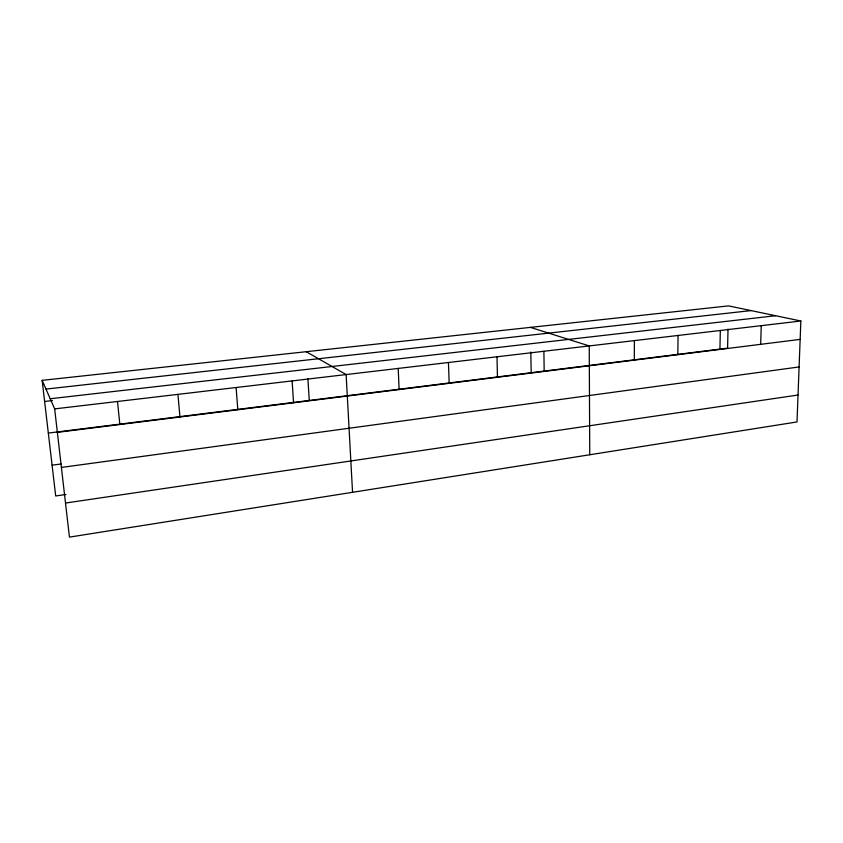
<?xml version="1.0" encoding="UTF-8"?>
<svg xmlns="http://www.w3.org/2000/svg" width="843" height="843" viewBox="0 0 843 843"><rect width="100%" height="100%" fill="white"/><g stroke="black" fill="none" stroke-linecap="round" stroke-linejoin="round"><path stroke-width="1.26" d="M634.315 360.151L634.4 340.614M677.825 354.703L678.078 335.472M719.922 349.434L720.333 330.488M728.025 329.128L727.583 348.148L48.325 433.07M760.671 344.334L761.24 325.672M800.85 321.004L797.004 421.953L69.432 537.117L54.658 408.887L42.15 380.351L728.573 305.883L800.85 321.004L54.658 408.887M65.501 503.05L798.026 395.019M65.912 494.493L55.691 495.969L42.15 380.351M61.402 467.433L799.101 366.947M52.087 465.188L61.096 463.977M57.356 432.354L800.144 339.392M44.626 401.468L52.466 400.562M50.211 398.75L775.581 315.725M45.975 389.076L751.05 310.593M530.416 327.379L589.236 345.925L589.752 454.756M306.209 351.71L346.125 374.555L352.553 492.301M117.493 401.479L119.854 424.535M177.926 394.366L179.959 417.011M236.103 387.517L237.821 409.772M292.121 380.92L293.564 402.796M307.906 378.844L309.265 400.446M398.202 368.423L399.129 389.582M448.455 362.511L449.161 383.323M496.991 356.789L497.475 377.274M530.827 351.984L531.174 372.701M543.893 351.268L544.178 371.426"/></g></svg>
